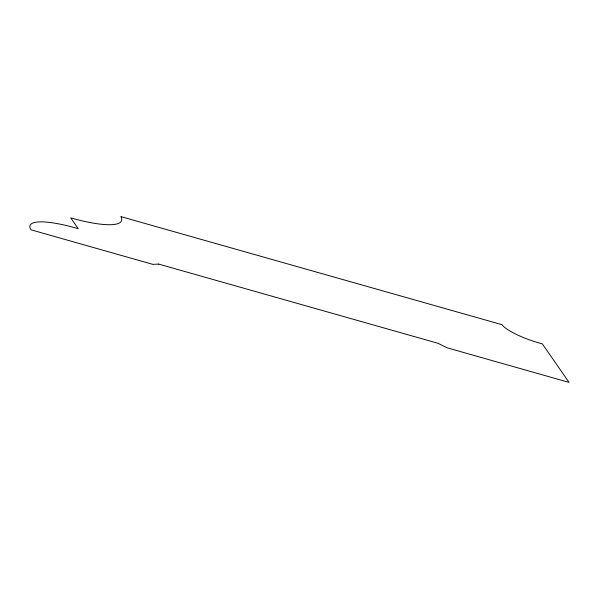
<?xml version="1.0" encoding="UTF-8"?>
<svg xmlns="http://www.w3.org/2000/svg" width="599" height="599" viewBox="0 0 599 599"><rect width="100%" height="100%" fill="white"/><g stroke="black" fill="none" stroke-linecap="round" stroke-linejoin="round"><path stroke-width="0.9" d="M158.66 264.084L152.857 264.369L30.968 229.806A62.259 13.687 19.7 0 1 78.229 228.706L70.712 217.871A68.743 15.11 19.7 0 0 120.871 216.613L502.014 324.688A32.436 7.128 19.7 0 0 538.591 342.8L542.327 343.856L569.05 382.387L447.161 347.824L438.019 343.294L158.66 264.084"/></g></svg>
